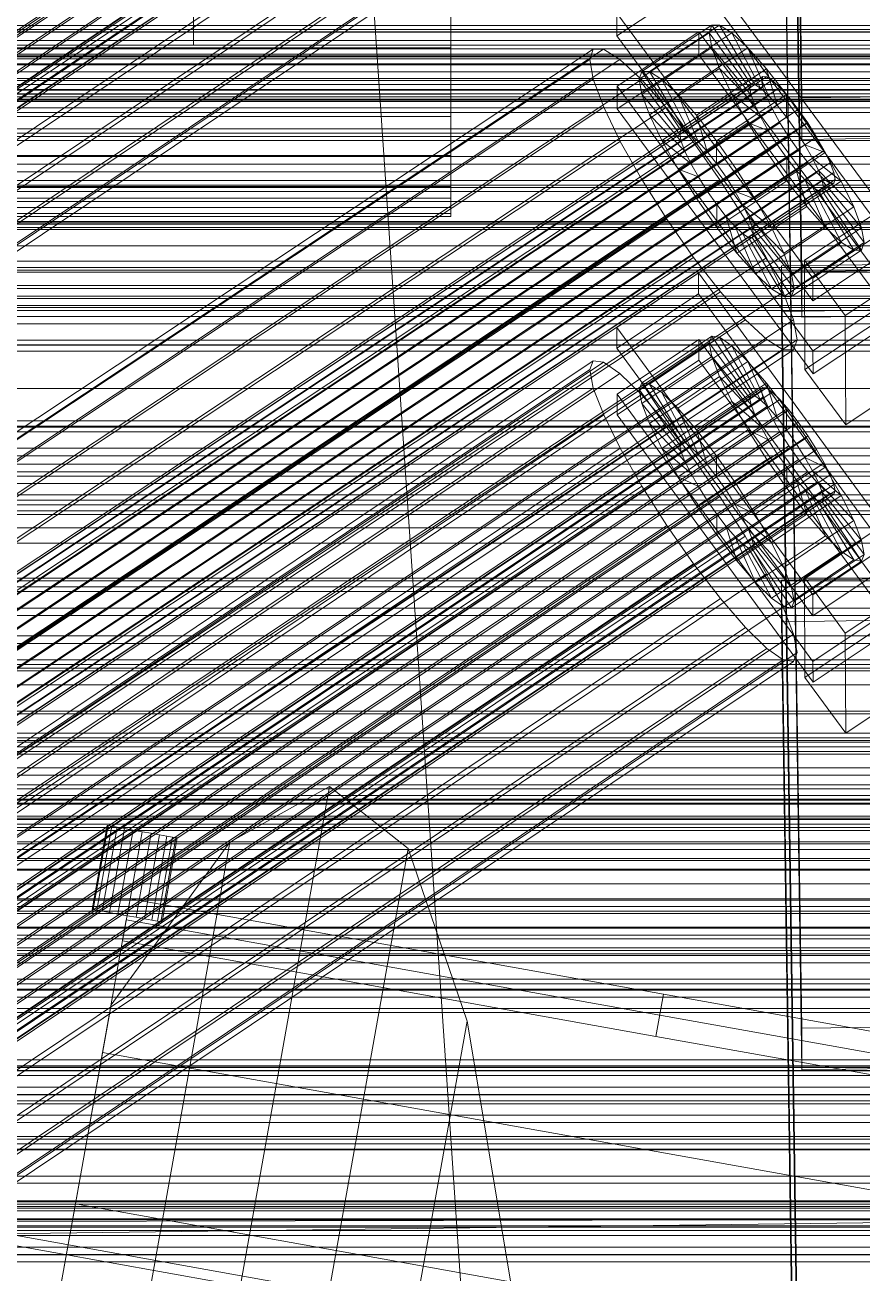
# Model space of a CAD drawing. Header units: millimetres. Extents: x -1970 to 59977, y -50268 to 6837.
# Drawn here: x 251.3 to 369, y -33222.6 to -33047.2 of the extents above; entities that cross this region are included whole.
import ezdxf

# ---------------------------------------------------------------- set-up
doc = ezdxf.new("R2010")
doc.units = ezdxf.units.MM
for name, color, linetype, lineweight in [('frontal_C01', 7, 'Continuous', 0), ('frontal_C02', 7, 'Continuous', 0), ('frontal_C02-briq', 7, 'Continuous', 0), ('frontal_C03', 7, 'Continuous', 0), ('frontal_C03-dry', 7, 'Continuous', 0), ('frontal_dos-mix', 7, 'Continuous', 0), ('frontal_mezcladora', 7, 'Continuous', 0), ('frontal_secador', 7, 'Continuous', 0)]:
    doc.layers.add(name, color=color, linetype=linetype, lineweight=lineweight)

msp = doc.modelspace()

# ---------------------------------------------------------------- linework, layer by layer
at = {"layer": 'frontal_C01'}
for p, q in [((360.514, -33081.847), (357.646, -32889.899)), ((360.514, -33088.251), (357.646, -32896.303)), ((345.969, -33037.898), (373.501, -33075.137)), ((345.981, -33041.1), (334.513, -33048.712)), ((373.513, -33078.339), (345.981, -33041.1)), ((311.15, -33043.77), (311.15, -33050.386)), ((334.513, -33048.712), (334.501, -33045.51)), ((362.033, -33082.749), (334.501, -33045.51)), ((311.15, -33053.747), (311.15, -33047.131)), ((338.005, -33053.721), (347.835, -33047.197)), ((339.088, -33053.726), (348.918, -33047.202)), ((347.835, -33047.197), (347.47, -33048.269)), ((348.918, -33047.202), (347.835, -33047.197)), ((347.835, -33047.197), (353.378, -33055.519)), ((350.645, -33048.285), (348.918, -33047.202)), ((348.918, -33047.202), (353.892, -33055.522)), ((-440, -33048.181), (440, -33048.181)), ((-440, -33049.335), (440, -33049.335)), ((334.513, -33048.712), (362.045, -33085.951)), ((334.539, -33055.755), (346.008, -33048.144)), ((337.64, -33054.793), (347.47, -33048.269)), ((340.816, -33054.809), (350.645, -33048.285)), ((346.008, -33048.144), (346.02, -33051.345)), ((346.008, -33048.144), (373.539, -33085.383)), ((347.47, -33048.269), (353.205, -33056.027)), ((347.47, -33048.269), (347.847, -33050.346)), ((352.899, -33050.371), (350.645, -33048.285)), ((350.645, -33048.285), (354.71, -33056.034)), ((-440, -33050.526), (440, -33050.526)), ((-311.15, -33050.386), (311.15, -33050.386)), ((146.872, -33172.901), (331.181, -33050.569)), ((148.32, -33172.908), (332.629, -33050.577)), ((311.15, -33050.386), (311.15, -33056.891)), ((331.181, -33050.569), (330.692, -33052.003)), ((332.629, -33050.577), (331.181, -33050.569)), ((334.938, -33052.024), (332.629, -33050.577)), ((346.02, -33051.345), (334.551, -33058.957)), ((338.017, -33056.87), (347.847, -33050.346)), ((343.069, -33056.895), (352.899, -33050.371)), ((373.551, -33088.584), (346.02, -33051.345)), ((347.847, -33050.346), (353.384, -33057.011)), ((347.847, -33050.346), (348.941, -33053.285)), ((355.525, -33053.318), (352.899, -33050.371)), ((352.899, -33050.371), (355.777, -33057.023)), ((-440, -33051.64), (440, -33051.64)), ((-440, -33052.75), (440, -33052.75)), ((146.383, -33174.334), (330.692, -33052.003)), ((150.629, -33174.355), (334.938, -33052.024)), ((330.692, -33052.003), (331.197, -33054.779)), ((337.95, -33054.813), (334.938, -33052.024)), ((339.111, -33059.81), (348.941, -33053.285)), ((345.695, -33059.842), (355.525, -33053.318)), ((348.941, -33053.285), (353.902, -33058.403)), ((348.941, -33053.285), (350.678, -33056.888)), ((358.345, -33056.926), (355.525, -33053.318)), ((355.525, -33053.318), (357.021, -33058.419)), ((-440, -33053.748), (440, -33053.748)), ((-440, -33054.701), (440, -33054.701)), ((-311.15, -33053.747), (311.15, -33053.747)), ((141.045, -33196.844), (354.844, -33054.94)), ((141.218, -33196.336), (355.017, -33054.432)), ((141.731, -33196.339), (355.53, -33054.434)), ((142.549, -33196.851), (356.348, -33054.947)), ((146.887, -33177.11), (331.197, -33054.779)), ((153.641, -33177.144), (337.95, -33054.813)), ((311.15, -33060.023), (311.15, -33053.747)), ((331.197, -33054.779), (332.659, -33058.709)), ((337.64, -33054.793), (338.005, -33053.721)), ((343.376, -33062.551), (337.64, -33054.793)), ((338.017, -33056.87), (337.64, -33054.793)), ((341.461, -33058.753), (337.95, -33054.813)), ((343.549, -33062.043), (338.005, -33053.721)), ((338.005, -33053.721), (339.088, -33053.726)), ((344.062, -33062.046), (339.088, -33053.726)), ((339.088, -33053.726), (340.816, -33054.809)), ((344.88, -33062.559), (340.816, -33054.809)), ((340.816, -33054.809), (343.069, -33056.895)), ((355.017, -33054.432), (354.844, -33054.94)), ((354.844, -33054.94), (355.022, -33055.923)), ((355.53, -33054.434), (355.017, -33054.432)), ((356.348, -33054.947), (355.53, -33054.434)), ((357.415, -33055.935), (356.348, -33054.947)), ((-440, -33055.517), (440, -33055.517)), ((-440, -33056.248), (440, -33056.248)), ((-440, -33056.825), (440, -33056.825)), ((141.224, -33197.828), (355.022, -33055.923)), ((143.617, -33197.84), (357.415, -33055.935)), ((334.551, -33058.957), (334.539, -33055.755)), ((362.071, -33092.994), (334.539, -33055.755)), ((343.554, -33063.535), (338.017, -33056.87)), ((339.111, -33059.81), (338.017, -33056.87)), ((340.848, -33063.412), (350.678, -33056.888)), ((353.205, -33056.027), (343.376, -33062.551)), ((353.378, -33055.519), (343.549, -33062.043)), ((353.892, -33055.522), (344.062, -33062.046)), ((354.71, -33056.034), (344.88, -33062.559)), ((350.678, -33056.888), (354.725, -33060.11)), ((350.678, -33056.888), (352.938, -33060.907)), ((353.205, -33056.027), (353.378, -33055.519)), ((353.384, -33057.011), (353.205, -33056.027)), ((353.378, -33055.519), (353.892, -33055.522)), ((353.892, -33055.522), (354.71, -33056.034)), ((354.71, -33056.034), (355.777, -33057.023)), ((355.022, -33055.923), (355.541, -33057.316)), ((358.659, -33057.331), (357.415, -33055.935)), ((-440, -33057.284), (440, -33057.284)), ((-440, -33057.583), (440, -33057.583)), ((-440, -33057.74), (440, -33057.74)), ((-311.15, -33056.891), (311.15, -33056.891)), ((141.742, -33199.22), (355.541, -33057.316)), ((144.861, -33199.236), (358.659, -33057.331)), ((311.15, -33056.891), (311.15, -33062.841)), ((345.947, -33063.547), (343.069, -33056.895)), ((343.069, -33056.895), (345.695, -33059.842)), ((353.384, -33057.011), (343.554, -33063.535)), ((353.902, -33058.403), (344.073, -33064.927)), ((355.777, -33057.023), (345.947, -33063.547)), ((357.021, -33058.419), (347.191, -33064.943)), ((358.345, -33056.926), (348.515, -33063.45)), ((353.902, -33058.403), (353.384, -33057.011)), ((354.725, -33060.11), (353.902, -33058.403)), ((355.541, -33057.316), (356.363, -33059.022)), ((355.777, -33057.023), (357.021, -33058.419)), ((357.021, -33058.419), (358.357, -33060.128)), ((358.357, -33060.128), (358.345, -33056.926)), ((361.166, -33060.948), (358.345, -33056.926)), ((359.995, -33059.04), (358.659, -33057.331)), ((-311.15, -33060.023), (311.15, -33060.023)), ((142.565, -33200.927), (356.363, -33059.022)), ((359.995, -33059.04), (146.196, -33200.945)), ((148.35, -33181.04), (332.659, -33058.709)), ((157.152, -33181.084), (341.461, -33058.753)), ((311.15, -33065.531), (311.15, -33060.023)), ((332.659, -33058.709), (334.981, -33063.525)), ((334.551, -33058.957), (362.083, -33096.196)), ((344.073, -33064.927), (339.111, -33059.81)), ((340.848, -33063.412), (339.111, -33059.81)), ((345.231, -33063.576), (341.461, -33058.753)), ((354.725, -33060.11), (344.895, -33066.634)), ((347.191, -33064.943), (345.695, -33059.842)), ((345.695, -33059.842), (348.515, -33063.45)), ((348.527, -33066.652), (358.357, -33060.128)), ((355.796, -33062.014), (354.725, -33060.11)), ((356.363, -33059.022), (357.434, -33060.926)), ((358.357, -33060.128), (359.693, -33062.033)), ((361.332, -33060.946), (359.995, -33059.04)), ((143.635, -33202.831), (357.434, -33060.926)), ((147.533, -33202.85), (361.332, -33060.946)), ((343.108, -33067.432), (352.938, -33060.907)), ((343.549, -33062.043), (343.376, -33062.551)), ((344.062, -33062.046), (343.549, -33062.043)), ((344.88, -33062.559), (344.062, -33062.046)), ((355.796, -33062.014), (345.966, -33068.538)), ((359.693, -33062.033), (349.863, -33068.557)), ((351.336, -33067.473), (361.166, -33060.948)), ((352.938, -33060.907), (355.796, -33062.014)), ((352.938, -33060.907), (355.569, -33065.07)), ((357.042, -33063.985), (355.796, -33062.014)), ((357.434, -33060.926), (358.68, -33062.898)), ((361.166, -33060.948), (359.693, -33062.033)), ((359.693, -33062.033), (360.939, -33064.005)), ((363.797, -33065.111), (361.166, -33060.948)), ((362.578, -33062.917), (361.332, -33060.946)), ((450, -33062.374), (-450, -33062.374)), ((-311.15, -33062.841), (311.15, -33062.841)), ((144.881, -33204.802), (358.68, -33062.898)), ((148.779, -33204.822), (362.578, -33062.917)), ((150.672, -33185.856), (334.981, -33063.525)), ((345.231, -33063.576), (160.922, -33185.907)), ((311.15, -33062.841), (311.15, -33067.832)), ((334.981, -33063.525), (338.003, -33068.898)), ((344.895, -33066.634), (340.848, -33063.412)), ((343.108, -33067.432), (340.848, -33063.412)), ((343.376, -33062.551), (343.554, -33063.535)), ((343.554, -33063.535), (344.073, -33064.927)), ((345.947, -33063.547), (344.88, -33062.559)), ((349.002, -33068.953), (345.231, -33063.576)), ((347.191, -33064.943), (345.947, -33063.547)), ((348.515, -33063.45), (348.527, -33066.652)), ((348.515, -33063.45), (351.336, -33067.473)), ((358.68, -33062.898), (360.017, -33064.803)), ((363.648, -33064.821), (362.578, -33062.917)), ((-311.15, -33065.531), (311.15, -33065.531)), ((146.218, -33206.708), (360.017, -33064.803)), ((149.85, -33206.726), (363.648, -33064.821)), ((311.15, -33069.896), (311.15, -33065.531)), ((344.073, -33064.927), (344.895, -33066.634)), ((345.739, -33071.594), (355.569, -33065.07)), ((348.527, -33066.652), (347.191, -33064.943)), ((357.042, -33063.985), (347.212, -33070.51)), ((360.939, -33064.005), (351.109, -33070.529)), ((353.967, -33071.635), (363.797, -33065.111)), ((355.569, -33065.07), (357.042, -33063.985)), ((355.569, -33065.07), (358.39, -33069.093)), ((358.378, -33065.891), (357.042, -33063.985)), ((360.017, -33064.803), (361.352, -33066.512)), ((363.797, -33065.111), (360.939, -33064.005)), ((360.939, -33064.005), (362.01, -33065.909)), ((364.471, -33066.528), (363.648, -33064.821)), ((366.057, -33069.131), (363.797, -33065.111)), ((147.554, -33208.417), (361.352, -33066.512)), ((150.672, -33208.432), (364.471, -33066.528)), ((344.895, -33066.634), (345.966, -33068.538)), ((349.863, -33068.557), (348.527, -33066.652)), ((358.378, -33065.891), (348.548, -33072.415)), ((362.01, -33065.909), (352.18, -33072.433)), ((358.39, -33069.093), (358.378, -33065.891)), ((359.714, -33067.6), (358.378, -33065.891)), ((361.352, -33066.512), (362.596, -33067.908)), ((366.057, -33069.131), (362.01, -33065.909)), ((362.01, -33065.909), (362.833, -33067.615)), ((364.989, -33067.92), (364.471, -33066.528)), ((-311.15, -33067.832), (311.15, -33067.832)), ((148.798, -33209.813), (362.596, -33067.908)), ((149.865, -33210.801), (363.664, -33068.897)), ((151.191, -33209.825), (364.989, -33067.92)), ((151.369, -33210.809), (365.168, -33068.904)), ((153.694, -33191.23), (338.003, -33068.898)), ((164.693, -33191.285), (349.002, -33068.953)), ((311.15, -33067.832), (311.15, -33071.524)), ((338.003, -33068.898), (341.52, -33074.463)), ((345.966, -33068.538), (343.108, -33067.432)), ((345.739, -33071.594), (343.108, -33067.432)), ((345.966, -33068.538), (347.212, -33070.51)), ((348.56, -33075.617), (358.39, -33069.093)), ((352.519, -33074.518), (349.002, -33068.953)), ((349.863, -33068.557), (351.336, -33067.473)), ((351.109, -33070.529), (349.863, -33068.557)), ((359.714, -33067.6), (349.884, -33074.124)), ((360.958, -33068.996), (351.128, -33075.52)), ((351.336, -33067.473), (353.967, -33071.635)), ((362.833, -33067.615), (353.003, -33074.14)), ((363.351, -33069.008), (353.521, -33075.532)), ((356.228, -33075.655), (366.057, -33069.131)), ((358.39, -33069.093), (361.21, -33072.7)), ((361.21, -33072.7), (359.714, -33067.6)), ((360.958, -33068.996), (359.714, -33067.6)), ((363.836, -33075.648), (360.958, -33068.996)), ((362.025, -33069.984), (360.958, -33068.996)), ((362.596, -33067.908), (363.664, -33068.897)), ((367.794, -33072.733), (362.833, -33067.615)), ((362.833, -33067.615), (363.351, -33069.008)), ((368.888, -33075.673), (363.351, -33069.008)), ((363.351, -33069.008), (363.53, -33069.992)), ((363.664, -33068.897), (364.482, -33069.409)), ((365.168, -33068.904), (364.989, -33067.92)), ((364.995, -33069.412), (365.168, -33068.904)), ((367.794, -33072.733), (366.057, -33069.131)), ((-311.15, -33069.896), (311.15, -33069.896)), ((150.683, -33211.314), (364.482, -33069.409)), ((151.196, -33211.316), (364.995, -33069.412)), ((311.15, -33072.821), (311.15, -33069.896)), ((347.212, -33070.51), (345.739, -33071.594)), ((347.212, -33070.51), (348.548, -33072.415)), ((352.18, -33072.433), (351.109, -33070.529)), ((351.109, -33070.529), (353.967, -33071.635)), ((362.025, -33069.984), (352.196, -33076.508)), ((362.843, -33070.497), (353.014, -33077.021)), ((363.357, -33070.499), (353.527, -33077.024)), ((363.53, -33069.992), (353.7, -33076.516)), ((366.09, -33077.734), (362.025, -33069.984)), ((362.843, -33070.497), (362.025, -33069.984)), ((367.817, -33078.816), (362.843, -33070.497)), ((363.357, -33070.499), (362.843, -33070.497)), ((363.53, -33069.992), (363.357, -33070.499)), ((368.9, -33078.822), (363.357, -33070.499)), ((369.265, -33077.75), (363.53, -33069.992)), ((364.482, -33069.409), (364.995, -33069.412)), ((-311.15, -33071.524), (311.15, -33071.524)), ((311.15, -33071.524), (311.15, -33073.663)), ((348.56, -33075.617), (345.739, -33071.594)), ((348.548, -33072.415), (348.56, -33075.617)), ((348.548, -33072.415), (349.884, -33074.124)), ((353.003, -33074.14), (352.18, -33072.433)), ((352.18, -33072.433), (356.228, -33075.655)), ((353.967, -33071.635), (356.228, -33075.655)), ((360.882, -33080.237), (372.35, -33072.625)), ((-311.15, -33072.821), (311.15, -33072.821)), ((-311.15, -33073.663), (311.15, -33073.663)), ((-311.15, -33074.106), (311.15, -33074.106)), ((311.15, -33074.106), (311.15, -33072.821)), ((311.15, -33073.663), (311.15, -33074.106)), ((349.884, -33074.124), (351.38, -33079.225)), ((349.884, -33074.124), (351.128, -33075.52)), ((351.38, -33079.225), (361.21, -33072.7)), ((353.521, -33075.532), (353.003, -33074.14)), ((353.003, -33074.14), (357.964, -33079.257)), ((357.964, -33079.257), (367.794, -33072.733)), ((361.21, -33072.7), (363.836, -33075.648)), ((368.888, -33075.673), (367.794, -33072.733)), ((-450, -33075.181), (450, -33075.181)), ((-425, -33075.923), (425, -33075.923)), ((157.211, -33196.795), (341.52, -33074.463)), ((168.21, -33196.85), (352.519, -33074.518)), ((341.52, -33074.463), (345.291, -33079.841)), ((351.38, -33079.225), (348.56, -33075.617)), ((351.128, -33075.52), (354.006, -33082.172)), ((351.128, -33075.52), (352.196, -33076.508)), ((355.541, -33079.892), (352.519, -33074.518)), ((353.7, -33076.516), (353.521, -33075.532)), ((353.521, -33075.532), (359.058, -33082.197)), ((354.006, -33082.172), (363.836, -33075.648)), ((356.228, -33075.655), (357.964, -33079.257)), ((359.058, -33082.197), (368.888, -33075.673)), ((373.501, -33075.137), (362.033, -33082.749)), ((363.836, -33075.648), (366.09, -33077.734)), ((369.265, -33077.75), (368.888, -33075.673)), ((352.196, -33076.508), (356.26, -33084.258)), ((352.196, -33076.508), (353.014, -33077.021)), ((353.014, -33077.021), (357.987, -33085.341)), ((353.014, -33077.021), (353.527, -33077.024)), ((353.527, -33077.024), (353.7, -33076.516)), ((353.527, -33077.024), (359.07, -33085.346)), ((353.7, -33076.516), (359.436, -33084.274)), ((356.26, -33084.258), (366.09, -33077.734)), ((359.436, -33084.274), (369.265, -33077.75)), ((366.09, -33077.734), (367.817, -33078.816)), ((368.9, -33078.822), (369.265, -33077.75)), ((354.006, -33082.172), (351.38, -33079.225)), ((357.964, -33079.257), (359.058, -33082.197)), ((357.987, -33085.341), (367.817, -33078.816)), ((359.07, -33085.346), (368.9, -33078.822)), ((362.045, -33085.951), (373.513, -33078.339)), ((367.817, -33078.816), (368.9, -33078.822)), ((160.982, -33202.172), (345.291, -33079.841)), ((171.232, -33202.223), (355.541, -33079.892)), ((345.291, -33079.841), (349.061, -33084.664)), ((357.863, -33084.708), (355.541, -33079.892)), ((357.646, -33081.034), (375.644, -33080.792)), ((357.646, -33087.438), (357.646, -33081.034)), ((360.514, -33272.982), (357.646, -33081.034)), ((360.939, -33095.605), (360.882, -33080.237)), ((366.618, -33087.995), (360.882, -33080.237)), ((378.086, -33080.383), (366.618, -33087.995)), ((356.26, -33084.258), (354.006, -33082.172)), ((359.058, -33082.197), (359.436, -33084.274)), ((378.512, -33081.605), (360.514, -33081.847)), ((360.514, -33081.847), (360.514, -33088.251)), ((362.033, -33082.749), (362.045, -33085.951)), ((164.752, -33206.995), (349.061, -33084.664)), ((173.554, -33207.039), (357.863, -33084.708)), ((349.061, -33084.664), (352.572, -33088.604)), ((357.987, -33085.341), (356.26, -33084.258)), ((359.326, -33088.638), (357.863, -33084.708)), ((359.436, -33084.274), (359.07, -33085.346)), ((359.07, -33085.346), (357.987, -33085.341)), ((373.539, -33085.383), (362.071, -33092.994)), ((425, -33087.291), (-425, -33087.291)), ((375.644, -33087.196), (357.646, -33087.438)), ((360.514, -33279.385), (357.646, -33087.438)), ((360.514, -33088.251), (378.512, -33088.009)), ((372.408, -33087.993), (360.939, -33095.605)), ((366.618, -33087.995), (366.675, -33103.363)), ((168.263, -33210.935), (352.572, -33088.604)), ((175.016, -33210.969), (359.326, -33088.638)), ((352.572, -33088.604), (355.584, -33091.393)), ((359.83, -33091.414), (359.326, -33088.638)), ((362.083, -33096.196), (373.551, -33088.584)), ((171.275, -33213.724), (355.584, -33091.393)), ((175.521, -33213.745), (359.83, -33091.414)), ((355.584, -33091.393), (357.893, -33092.84)), ((359.341, -33092.847), (359.83, -33091.414)), ((425, -33092.188), (-425, -33092.188)), ((173.584, -33215.172), (357.893, -33092.84)), ((175.032, -33215.179), (359.341, -33092.847)), ((357.893, -33092.84), (359.341, -33092.847)), ((362.071, -33092.994), (362.083, -33096.196)), ((360.939, -33095.605), (366.675, -33103.363)), ((366.675, -33103.363), (378.143, -33095.751)), ((-425, -33103.556), (425, -33103.556)), ((980, -33220.062), (-980, -33220.062))]:
    msp.add_line(p, q, dxfattribs=at)
at = {"layer": 'frontal_C02'}
for p, q in [((360.514, -33057.42), (357.646, -32863.652)), ((360.514, -33063.265), (357.646, -32869.498)), ((147.533, -33117.36), (361.332, -32974.118)), ((144.881, -33118.793), (358.68, -32975.551)), ((148.779, -33119.323), (362.578, -32976.081)), ((146.218, -33120.707), (360.017, -32977.465)), ((147.554, -33122.441), (361.352, -32979.2)), ((149.85, -33121.2), (363.648, -32977.959)), ((150.672, -33122.865), (364.471, -32979.624)), ((148.798, -33123.879), (362.596, -32980.637)), ((151.191, -33124.204), (364.989, -32980.963)), ((149.865, -33124.92), (363.664, -32981.679)), ((150.683, -33125.496), (364.482, -32982.254)), ((151.196, -33125.566), (364.995, -32982.324)), ((151.369, -33125.125), (365.168, -32981.884)), ((164.693, -33106.176), (349.002, -32982.692)), ((157.211, -33110.219), (341.52, -32986.736)), ((168.21, -33111.715), (352.519, -32988.231)), ((160.982, -33115.621), (345.291, -32992.137)), ((171.232, -33117.015), (355.541, -32993.531)), ((360.514, -33188.205), (357.646, -32994.438)), ((164.752, -33120.517), (349.061, -32997.033)), ((173.554, -33121.714), (357.863, -32998.23)), ((360.514, -33194.05), (357.646, -33000.283)), ((168.263, -33124.573), (352.572, -33001.089)), ((175.016, -33125.491), (359.326, -33002.007)), ((171.275, -33127.513), (355.584, -33004.029)), ((173.584, -33129.137), (357.893, -33005.653)), ((175.032, -33129.334), (359.341, -33005.85)), ((175.521, -33128.09), (359.83, -33004.607)), ((-425, -33051.909), (425, -33051.909)), ((378.512, -33057.176), (360.514, -33057.42)), ((360.514, -33057.42), (360.514, -33063.265)), ((425, -33063.385), (-425, -33063.385)), ((360.514, -33063.265), (378.512, -33063.022)), ((425, -33066.756), (-425, -33066.756)), ((-425, -33078.232), (425, -33078.232)), ((334.501, -33089.701), (345.969, -33082.018)), ((345.969, -33082.018), (345.981, -33084.941)), ((345.969, -33082.018), (373.501, -33119.611)), ((345.981, -33084.941), (334.513, -33092.624)), ((373.513, -33122.534), (345.981, -33084.941)), ((334.513, -33092.624), (334.501, -33089.701)), ((362.033, -33127.294), (334.501, -33089.701)), ((334.539, -33099.054), (346.008, -33091.371)), ((337.64, -33098.423), (347.47, -33091.837)), ((338.005, -33097.493), (347.835, -33090.907)), ((339.088, -33097.64), (348.918, -33091.054)), ((346.008, -33091.371), (346.02, -33094.293)), ((346.008, -33091.371), (373.539, -33128.963)), ((347.835, -33090.907), (347.47, -33091.837)), ((347.47, -33091.837), (353.205, -33099.669)), ((347.47, -33091.837), (347.847, -33093.781)), ((348.918, -33091.054), (347.835, -33090.907)), ((347.835, -33090.907), (353.378, -33099.228)), ((350.645, -33092.269), (348.918, -33091.054)), ((348.918, -33091.054), (353.892, -33099.298)), ((334.513, -33092.624), (362.045, -33130.217)), ((340.816, -33098.855), (350.645, -33092.269)), ((352.899, -33094.468), (350.645, -33092.269)), ((350.645, -33092.269), (354.71, -33099.874)), ((146.872, -33217.846), (331.181, -33094.362)), ((148.32, -33218.043), (332.629, -33094.559)), ((331.181, -33094.362), (330.692, -33095.606)), ((332.629, -33094.559), (331.181, -33094.362)), ((334.938, -33096.183), (332.629, -33094.559)), ((346.02, -33094.293), (334.551, -33101.977)), ((338.017, -33100.367), (347.847, -33093.781)), ((343.069, -33101.054), (352.899, -33094.468)), ((373.551, -33131.886), (346.02, -33094.293)), ((347.847, -33093.781), (353.384, -33100.59)), ((347.847, -33093.781), (348.941, -33096.607)), ((355.525, -33097.503), (352.899, -33094.468)), ((352.899, -33094.468), (355.777, -33100.915)), ((146.383, -33219.09), (330.692, -33095.606)), ((150.629, -33219.667), (334.938, -33096.183)), ((330.692, -33095.606), (331.197, -33098.205)), ((337.95, -33099.123), (334.938, -33096.183)), ((339.111, -33103.193), (348.941, -33096.607)), ((348.941, -33096.607), (353.902, -33101.929)), ((348.941, -33096.607), (350.678, -33100.122)), ((141.045, -33241.813), (354.844, -33098.571)), ((141.218, -33241.372), (355.017, -33098.131)), ((141.731, -33241.442), (355.53, -33098.201)), ((142.549, -33242.017), (356.348, -33098.776)), ((146.887, -33221.689), (331.197, -33098.205)), ((331.197, -33098.205), (332.659, -33101.983)), ((337.64, -33098.423), (338.005, -33097.493)), ((343.376, -33106.255), (337.64, -33098.423)), ((338.017, -33100.367), (337.64, -33098.423)), ((343.549, -33105.814), (338.005, -33097.493)), ((338.005, -33097.493), (339.088, -33097.64)), ((344.062, -33105.884), (339.088, -33097.64)), ((339.088, -33097.64), (340.816, -33098.855)), ((344.88, -33106.459), (340.816, -33098.855)), ((340.816, -33098.855), (343.069, -33101.054)), ((345.695, -33104.088), (355.525, -33097.503)), ((355.017, -33098.131), (354.844, -33098.571)), ((354.844, -33098.571), (355.022, -33099.492)), ((355.53, -33098.201), (355.017, -33098.131)), ((358.345, -33101.165), (355.525, -33097.503)), ((355.525, -33097.503), (357.021, -33102.353)), ((356.348, -33098.776), (355.53, -33098.201)), ((357.415, -33099.818), (356.348, -33098.776)), ((141.224, -33242.734), (355.022, -33099.492)), ((143.617, -33243.059), (357.415, -33099.818)), ((153.641, -33222.607), (337.95, -33099.123)), ((334.551, -33101.977), (334.539, -33099.054)), ((362.071, -33136.647), (334.539, -33099.054)), ((341.461, -33103.18), (337.95, -33099.123)), ((343.554, -33107.176), (338.017, -33100.367)), ((339.111, -33103.193), (338.017, -33100.367)), ((340.848, -33106.708), (350.678, -33100.122)), ((353.205, -33099.669), (343.376, -33106.255)), ((353.378, -33099.228), (343.549, -33105.814)), ((353.384, -33100.59), (343.554, -33107.176)), ((353.892, -33099.298), (344.062, -33105.884)), ((354.71, -33099.874), (344.88, -33106.459)), ((350.678, -33100.122), (354.725, -33103.594)), ((350.678, -33100.122), (352.938, -33104.087)), ((353.205, -33099.669), (353.378, -33099.228)), ((353.384, -33100.59), (353.205, -33099.669)), ((353.378, -33099.228), (353.892, -33099.298)), ((353.902, -33101.929), (353.384, -33100.59)), ((353.892, -33099.298), (354.71, -33099.874)), ((354.71, -33099.874), (355.777, -33100.915)), ((355.022, -33099.492), (355.541, -33100.831)), ((358.659, -33101.255), (357.415, -33099.818)), ((141.742, -33244.072), (355.541, -33100.831)), ((142.565, -33245.737), (356.363, -33102.496)), ((144.861, -33244.496), (358.659, -33101.255)), ((148.35, -33225.467), (332.659, -33101.983)), ((332.659, -33101.983), (334.981, -33106.682)), ((334.551, -33101.977), (362.083, -33139.57)), ((345.947, -33107.501), (343.069, -33101.054)), ((343.069, -33101.054), (345.695, -33104.088)), ((353.902, -33101.929), (344.073, -33108.514)), ((355.777, -33100.915), (345.947, -33107.501)), ((357.021, -33102.353), (347.191, -33108.938)), ((358.345, -33101.165), (348.515, -33107.75)), ((354.725, -33103.594), (353.902, -33101.929)), ((355.541, -33100.831), (356.363, -33102.496)), ((355.777, -33100.915), (357.021, -33102.353)), ((356.363, -33102.496), (357.434, -33104.374)), ((357.021, -33102.353), (358.357, -33104.087)), ((358.357, -33104.087), (358.345, -33101.165)), ((361.166, -33105.205), (358.345, -33101.165)), ((359.995, -33102.99), (358.659, -33101.255)), ((359.995, -33102.99), (146.196, -33246.231)), ((157.152, -33226.664), (341.461, -33103.18)), ((344.073, -33108.514), (339.111, -33103.193)), ((340.848, -33106.708), (339.111, -33103.193)), ((345.231, -33108.075), (341.461, -33103.18)), ((343.108, -33110.672), (352.938, -33104.087)), ((354.725, -33103.594), (344.895, -33110.179)), ((347.191, -33108.938), (345.695, -33104.088)), ((345.695, -33104.088), (348.515, -33107.75)), ((348.527, -33110.673), (358.357, -33104.087)), ((352.938, -33104.087), (355.796, -33105.471)), ((352.938, -33104.087), (355.569, -33108.23)), ((355.796, -33105.471), (354.725, -33103.594)), ((358.357, -33104.087), (359.693, -33106.001)), ((361.332, -33104.904), (359.995, -33102.99)), ((143.635, -33247.615), (357.434, -33104.374)), ((147.533, -33248.145), (361.332, -33104.904)), ((343.549, -33105.814), (343.376, -33106.255)), ((344.062, -33105.884), (343.549, -33105.814)), ((344.88, -33106.459), (344.062, -33105.884)), ((355.796, -33105.471), (345.966, -33112.057)), ((359.693, -33106.001), (349.863, -33112.587)), ((351.336, -33111.791), (361.166, -33105.205)), ((357.042, -33107.434), (355.796, -33105.471)), ((357.434, -33104.374), (358.68, -33106.337)), ((361.166, -33105.205), (359.693, -33106.001)), ((359.693, -33106.001), (360.939, -33107.964)), ((363.797, -33109.349), (361.166, -33105.205)), ((362.578, -33106.866), (361.332, -33104.904)), ((144.881, -33249.578), (358.68, -33106.337)), ((148.779, -33250.108), (362.578, -33106.866)), ((150.672, -33230.166), (334.981, -33106.682)), ((334.981, -33106.682), (338.003, -33111.981)), ((344.895, -33110.179), (340.848, -33106.708)), ((343.108, -33110.672), (340.848, -33106.708)), ((343.376, -33106.255), (343.554, -33107.176)), ((343.554, -33107.176), (344.073, -33108.514)), ((345.947, -33107.501), (344.88, -33106.459)), ((347.191, -33108.938), (345.947, -33107.501)), ((357.042, -33107.434), (347.212, -33114.02)), ((348.515, -33107.75), (348.527, -33110.673)), ((348.515, -33107.75), (351.336, -33111.791)), ((355.569, -33108.23), (357.042, -33107.434)), ((358.378, -33109.348), (357.042, -33107.434)), ((358.68, -33106.337), (360.017, -33108.25)), ((363.648, -33108.744), (362.578, -33106.866)), ((146.218, -33251.492), (360.017, -33108.25)), ((149.85, -33251.986), (363.648, -33108.744)), ((345.231, -33108.075), (160.922, -33231.559)), ((344.073, -33108.514), (344.895, -33110.179)), ((349.002, -33113.477), (345.231, -33108.075)), ((345.739, -33114.816), (355.569, -33108.23)), ((348.527, -33110.673), (347.191, -33108.938)), ((358.378, -33109.348), (348.548, -33115.934)), ((360.939, -33107.964), (351.109, -33114.55)), ((353.967, -33115.935), (363.797, -33109.349)), ((355.569, -33108.23), (358.39, -33112.271)), ((358.39, -33112.271), (358.378, -33109.348)), ((359.714, -33111.083), (358.378, -33109.348)), ((360.017, -33108.25), (361.352, -33109.985)), ((363.797, -33109.349), (360.939, -33107.964)), ((360.939, -33107.964), (362.01, -33109.842)), ((364.471, -33110.409), (363.648, -33108.744)), ((366.057, -33113.313), (363.797, -33109.349)), ((147.554, -33253.227), (361.352, -33109.985)), ((150.672, -33253.651), (364.471, -33110.409)), ((345.966, -33112.057), (343.108, -33110.672)), ((345.739, -33114.816), (343.108, -33110.672)), ((344.895, -33110.179), (345.966, -33112.057)), ((349.863, -33112.587), (348.527, -33110.673)), ((359.714, -33111.083), (349.884, -33117.669)), ((362.01, -33109.842), (352.18, -33116.428)), ((361.21, -33115.933), (359.714, -33111.083)), ((360.958, -33112.52), (359.714, -33111.083)), ((361.352, -33109.985), (362.596, -33111.422)), ((366.057, -33113.313), (362.01, -33109.842)), ((362.01, -33109.842), (362.833, -33111.507)), ((364.989, -33111.748), (364.471, -33110.409)), ((148.798, -33254.664), (362.596, -33111.422)), ((149.865, -33255.706), (363.664, -33112.464)), ((151.191, -33254.989), (364.989, -33111.748)), ((151.369, -33255.91), (365.168, -33112.669)), ((153.694, -33235.465), (338.003, -33111.981)), ((338.003, -33111.981), (341.52, -33117.521)), ((345.966, -33112.057), (347.212, -33114.02)), ((348.56, -33118.857), (358.39, -33112.271)), ((349.863, -33112.587), (351.336, -33111.791)), ((351.109, -33114.55), (349.863, -33112.587)), ((360.958, -33112.52), (351.128, -33119.106)), ((351.336, -33111.791), (353.967, -33115.935)), ((362.833, -33111.507), (353.003, -33118.093)), ((363.351, -33112.845), (353.521, -33119.431)), ((358.39, -33112.271), (361.21, -33115.933)), ((363.836, -33118.967), (360.958, -33112.52)), ((362.025, -33113.562), (360.958, -33112.52)), ((362.596, -33111.422), (363.664, -33112.464)), ((367.794, -33116.828), (362.833, -33111.507)), ((362.833, -33111.507), (363.351, -33112.845)), ((368.888, -33119.654), (363.351, -33112.845)), ((363.351, -33112.845), (363.53, -33113.766)), ((363.664, -33112.464), (364.482, -33113.04)), ((365.168, -33112.669), (364.989, -33111.748)), ((364.995, -33113.109), (365.168, -33112.669)), ((-450, -33113.242), (450, -33113.242)), ((150.683, -33256.281), (364.482, -33113.04)), ((151.196, -33256.351), (364.995, -33113.109)), ((164.693, -33236.961), (349.002, -33113.477)), ((347.212, -33114.02), (345.739, -33114.816)), ((347.212, -33114.02), (348.548, -33115.934)), ((352.519, -33119.016), (349.002, -33113.477)), ((352.18, -33116.428), (351.109, -33114.55)), ((351.109, -33114.55), (353.967, -33115.935)), ((362.025, -33113.562), (352.196, -33120.148)), ((362.843, -33114.137), (353.014, -33120.723)), ((363.357, -33114.207), (353.527, -33120.793)), ((363.53, -33113.766), (353.7, -33120.352)), ((356.228, -33119.899), (366.057, -33113.313)), ((366.09, -33121.166), (362.025, -33113.562)), ((362.843, -33114.137), (362.025, -33113.562)), ((367.817, -33122.381), (362.843, -33114.137)), ((363.357, -33114.207), (362.843, -33114.137)), ((363.53, -33113.766), (363.357, -33114.207)), ((368.9, -33122.528), (363.357, -33114.207)), ((369.265, -33121.598), (363.53, -33113.766)), ((364.482, -33113.04), (364.995, -33113.109)), ((367.794, -33116.828), (366.057, -33113.313)), ((348.56, -33118.857), (345.739, -33114.816)), ((348.548, -33115.934), (348.56, -33118.857)), ((348.548, -33115.934), (349.884, -33117.669)), ((351.38, -33122.519), (361.21, -33115.933)), ((353.003, -33118.093), (352.18, -33116.428)), ((352.18, -33116.428), (356.228, -33119.899)), ((353.967, -33115.935), (356.228, -33119.899)), ((361.21, -33115.933), (363.836, -33118.967)), ((157.211, -33241.005), (341.52, -33117.521)), ((341.52, -33117.521), (345.291, -33122.922)), ((349.884, -33117.669), (351.38, -33122.519)), ((349.884, -33117.669), (351.128, -33119.106)), ((353.521, -33119.431), (353.003, -33118.093)), ((353.003, -33118.093), (357.964, -33123.414)), ((357.964, -33123.414), (367.794, -33116.828)), ((360.882, -33124.851), (372.35, -33117.168)), ((368.888, -33119.654), (367.794, -33116.828)), ((168.21, -33242.5), (352.519, -33119.016)), ((351.38, -33122.519), (348.56, -33118.857)), ((351.128, -33119.106), (354.006, -33125.553)), ((351.128, -33119.106), (352.196, -33120.148)), ((355.541, -33124.316), (352.519, -33119.016)), ((353.7, -33120.352), (353.521, -33119.431)), ((353.521, -33119.431), (359.058, -33126.24)), ((354.006, -33125.553), (363.836, -33118.967)), ((356.228, -33119.899), (357.964, -33123.414)), ((359.058, -33126.24), (368.888, -33119.654)), ((373.501, -33119.611), (362.033, -33127.294)), ((363.836, -33118.967), (366.09, -33121.166)), ((369.265, -33121.598), (368.888, -33119.654)), ((352.196, -33120.148), (356.26, -33127.752)), ((352.196, -33120.148), (353.014, -33120.723)), ((353.014, -33120.723), (357.987, -33128.967)), ((353.014, -33120.723), (353.527, -33120.793)), ((353.527, -33120.793), (353.7, -33120.352)), ((353.527, -33120.793), (359.07, -33129.114)), ((353.7, -33120.352), (359.436, -33128.184)), ((356.26, -33127.752), (366.09, -33121.166)), ((359.436, -33128.184), (369.265, -33121.598)), ((366.09, -33121.166), (367.817, -33122.381)), ((368.9, -33122.528), (369.265, -33121.598)), ((160.982, -33246.406), (345.291, -33122.922)), ((345.291, -33122.922), (349.061, -33127.818)), ((354.006, -33125.553), (351.38, -33122.519)), ((357.964, -33123.414), (359.058, -33126.24)), ((357.987, -33128.967), (367.817, -33122.381)), ((359.07, -33129.114), (368.9, -33122.528)), ((362.045, -33130.217), (373.513, -33122.534)), ((367.817, -33122.381), (368.9, -33122.528)), ((450, -33124.933), (-450, -33124.933)), ((171.232, -33247.8), (355.541, -33124.316)), ((357.863, -33129.015), (355.541, -33124.316)), ((357.646, -33125.223), (375.644, -33124.979)), ((357.646, -33131.069), (357.646, -33125.223)), ((360.514, -33318.99), (357.646, -33125.223)), ((360.939, -33138.88), (360.882, -33124.851)), ((366.618, -33132.683), (360.882, -33124.851)), ((378.086, -33125), (366.618, -33132.683)), ((356.26, -33127.752), (354.006, -33125.553)), ((359.058, -33126.24), (359.436, -33128.184)), ((164.752, -33251.302), (349.061, -33127.818)), ((349.061, -33127.818), (352.572, -33131.874)), ((357.987, -33128.967), (356.26, -33127.752)), ((359.436, -33128.184), (359.07, -33129.114)), ((362.033, -33127.294), (362.045, -33130.217)), ((173.554, -33252.499), (357.863, -33129.015)), ((359.326, -33132.793), (357.863, -33129.015)), ((359.07, -33129.114), (357.987, -33128.967)), ((373.539, -33128.963), (362.071, -33136.647)), ((168.263, -33255.358), (352.572, -33131.874)), ((352.572, -33131.874), (355.584, -33134.814)), ((375.644, -33130.825), (357.646, -33131.069)), ((360.514, -33324.836), (357.646, -33131.069)), ((372.408, -33131.197), (360.939, -33138.88)), ((362.083, -33139.57), (373.551, -33131.886)), ((175.016, -33256.277), (359.326, -33132.793)), ((359.83, -33135.392), (359.326, -33132.793)), ((366.618, -33132.683), (366.675, -33146.712)), ((171.275, -33258.298), (355.584, -33134.814)), ((175.521, -33258.876), (359.83, -33135.392)), ((355.584, -33134.814), (357.893, -33136.438)), ((359.341, -33136.635), (359.83, -33135.392)), ((173.584, -33259.922), (357.893, -33136.438)), ((175.032, -33260.119), (359.341, -33136.635)), ((357.893, -33136.438), (359.341, -33136.635)), ((362.071, -33136.647), (362.083, -33139.57)), ((360.939, -33138.88), (366.675, -33146.712)), ((366.675, -33146.712), (378.143, -33139.028)), ((450, -33146.714), (-450, -33146.714)), ((-450, -33158.405), (450, -33158.405)), ((-425, -33182.694), (425, -33182.694)), ((378.512, -33187.961), (360.514, -33188.205)), ((360.514, -33188.205), (360.514, -33194.05)), ((425, -33194.17), (-425, -33194.17)), ((360.514, -33194.05), (378.512, -33193.807)), ((425, -33197.541), (-425, -33197.541)), ((-425, -33209.017), (425, -33209.017)), ((-450, -33212.613), (450, -33212.613))]:
    msp.add_line(p, q, dxfattribs=at)
at = {"layer": 'frontal_C02-briq'}
msp.add_line((300, -33039.939), (320, -33332.75), dxfattribs=at)
at = {"layer": 'frontal_C03'}
for p, q in [((1250, -33047.235), (-1250, -33047.235)), ((-1250, -33047.784), (1250, -33047.784)), ((1250, -33048.117), (-1250, -33048.117)), ((-1250, -33051.504), (1250, -33051.504)), ((-1250, -33052.633), (1250, -33052.633)), ((-1250, -33054.971), (1250, -33054.971)), ((-1250, -33055.555), (1250, -33055.555)), ((-1250, -33056.353), (1250, -33056.353)), ((1250, -33057.923), (-1250, -33057.923)), ((1250, -33058.804), (-1250, -33058.804)), ((1250, -33059.458), (-1250, -33059.458)), ((1250, -33061.765), (-1250, -33061.765)), ((-1250, -33062.823), (1250, -33062.823)), ((1250, -33065.675), (-1250, -33065.675)), ((1250, -33066.732), (-1250, -33066.732)), ((1250, -33069.039), (-1250, -33069.039)), ((1250, -33069.693), (-1250, -33069.693)), ((1250, -33070.574), (-1250, -33070.574)), ((-1500, -33074.787), (1500, -33074.787)), ((-1500, -33075.187), (1500, -33075.187)), ((1250, -33080.381), (-1250, -33080.381)), ((1250, -33081.262), (-1250, -33081.262)), ((1250, -33081.915), (-1250, -33081.915)), ((1500, -33083.77), (-1500, -33083.77)), ((1250, -33084.223), (-1250, -33084.223)), ((1500, -33086.595), (-1500, -33086.595)), ((-1250, -33085.28), (1250, -33085.28)), ((1500, -33086.88), (-1500, -33086.88)), ((1250, -33088.132), (-1250, -33088.132)), ((1250, -33089.19), (-1250, -33089.19)), ((1250, -33091.497), (-1250, -33091.497)), ((1250, -33092.151), (-1250, -33092.151)), ((1250, -33093.032), (-1250, -33093.032)), ((-1500, -33098.289), (1500, -33098.289)), ((1250, -33102.838), (-1250, -33102.838)), ((1250, -33103.72), (-1250, -33103.72)), ((1250, -33104.373), (-1250, -33104.373)), ((1250, -33106.68), (-1250, -33106.68)), ((-1250, -33107.738), (1250, -33107.738)), ((1500, -33108.893), (-1500, -33108.893)), ((1250, -33110.59), (-1250, -33110.59)), ((1250, -33111.647), (-1250, -33111.647)), ((1250, -33113.955), (-1250, -33113.955)), ((1250, -33114.608), (-1250, -33114.608)), ((1250, -33115.49), (-1250, -33115.49)), ((-1500, -33117.876), (1500, -33117.876)), ((1250, -33125.296), (-1250, -33125.296)), ((1250, -33126.177), (-1250, -33126.177)), ((1250, -33126.831), (-1250, -33126.831)), ((1250, -33129.138), (-1250, -33129.138)), ((-1250, -33130.195), (1250, -33130.195)), ((1250, -33133.048), (-1250, -33133.048)), ((1250, -33134.105), (-1250, -33134.105)), ((1250, -33136.412), (-1250, -33136.412)), ((1250, -33137.066), (-1250, -33137.066)), ((1250, -33137.947), (-1250, -33137.947)), ((1250, -33147.754), (-1250, -33147.754)), ((1250, -33148.635), (-1250, -33148.635)), ((1250, -33149.288), (-1250, -33149.288)), ((1250, -33151.596), (-1250, -33151.596)), ((-1250, -33152.653), (1250, -33152.653)), ((1250, -33155.505), (-1250, -33155.505)), ((1250, -33156.563), (-1250, -33156.563)), ((1250, -33158.87), (-1250, -33158.87)), ((1250, -33159.523), (-1250, -33159.523)), ((1250, -33160.405), (-1250, -33160.405)), ((1250, -33170.211), (-1250, -33170.211)), ((1250, -33171.092), (-1250, -33171.092)), ((1250, -33171.746), (-1250, -33171.746)), ((1250, -33174.053), (-1250, -33174.053)), ((-1250, -33175.111), (1250, -33175.111)), ((1250, -33177.963), (-1250, -33177.963)), ((1250, -33179.02), (-1250, -33179.02)), ((1250, -33181.328), (-1250, -33181.328)), ((1250, -33181.981), (-1250, -33181.981)), ((1250, -33182.862), (-1250, -33182.862)), ((1250, -33192.669), (-1250, -33192.669)), ((1250, -33193.55), (-1250, -33193.55)), ((1250, -33194.204), (-1250, -33194.204)), ((1250, -33196.511), (-1250, -33196.511)), ((1530, -33198.434), (-1530, -33198.434)), ((-1250, -33197.568), (1250, -33197.568)), ((1250, -33200.42), (-1250, -33200.42)), ((1250, -33201.478), (-1250, -33201.478)), ((1530, -33203.434), (-1530, -33203.434)), ((1250, -33203.785), (-1250, -33203.785)), ((1250, -33204.439), (-1250, -33204.439)), ((1250, -33205.32), (-1250, -33205.32)), ((-1250, -33212.477), (1250, -33212.477)), ((-1250, -33213.275), (1250, -33213.275)), ((-1250, -33213.859), (1250, -33213.859)), ((1250, -33215.126), (-1250, -33215.126)), ((1250, -33216.008), (-1250, -33216.008)), ((-1250, -33216.197), (1250, -33216.197)), ((1250, -33216.661), (-1250, -33216.661)), ((-1250, -33217.326), (1250, -33217.326)), ((1250, -33218.969), (-1250, -33218.969)), ((-1250, -33220.026), (1250, -33220.026)), ((-1250, -33221.046), (1250, -33221.046))]:
    msp.add_line(p, q, dxfattribs=at)
at = {"layer": 'frontal_C03-dry'}
for p, q in [((1250, -33047.25), (-1250, -33047.25)), ((1250, -33051.25), (-1250, -33051.25)), ((-1250, -33075.625), (1250, -33075.625)), ((1250, -33081.625), (-1250, -33081.625)), ((1250, -33085.625), (-1250, -33085.625)), ((-1250, -33110), (1250, -33110)), ((1250, -33116), (-1250, -33116)), ((1250, -33120), (-1250, -33120))]:
    msp.add_line(p, q, dxfattribs=at)
at = {"layer": 'frontal_dos-mix'}
for p, q in [((294.139, -33154.215), (278.313, -33242.733)), ((294.139, -33154.215), (280.124, -33162.058)), ((305.195, -33162.921), (294.139, -33154.215)), ((260.742, -33171.509), (262.854, -33159.697)), ((260.91, -33171.539), (263.021, -33159.727)), ((261.401, -33171.627), (263.513, -33159.814)), ((262.183, -33171.767), (264.295, -33159.954)), ((263.021, -33159.727), (262.854, -33159.697)), ((263.513, -33159.814), (263.021, -33159.727)), ((263.203, -33171.949), (265.315, -33160.137)), ((264.295, -33159.954), (263.513, -33159.814)), ((265.315, -33160.137), (264.295, -33159.954)), ((264.39, -33172.161), (266.502, -33160.349)), ((266.502, -33160.349), (265.315, -33160.137)), ((267.776, -33160.577), (266.502, -33160.349)), ((280.124, -33162.058), (263.419, -33184.942)), ((267.776, -33160.577), (265.664, -33172.389)), ((280.124, -33162.058), (265.739, -33242.517)), ((266.938, -33172.617), (269.05, -33160.804)), ((267.776, -33160.577), (269.05, -33160.804)), ((268.125, -33172.829), (270.237, -33161.017)), ((269.05, -33160.804), (270.237, -33161.017)), ((269.144, -33173.011), (271.256, -33161.199)), ((269.926, -33173.151), (272.038, -33161.339)), ((270.237, -33161.017), (271.256, -33161.199)), ((270.418, -33173.239), (272.53, -33161.427)), ((270.586, -33173.269), (272.698, -33161.457)), ((271.256, -33161.199), (272.038, -33161.339)), ((272.038, -33161.339), (272.53, -33161.427)), ((272.53, -33161.427), (272.698, -33161.457)), ((305.195, -33162.921), (290.306, -33246.199)), ((313.468, -33187.196), (305.195, -33162.921)), ((266.084, -33170.038), (265.028, -33175.945)), ((341.059, -33183.443), (266.084, -33170.038)), ((260.91, -33171.539), (260.742, -33171.509)), ((261.401, -33171.627), (260.91, -33171.539)), ((262.183, -33171.767), (261.401, -33171.627)), ((263.203, -33171.949), (262.183, -33171.767)), ((264.39, -33172.161), (263.203, -33171.949)), ((265.664, -33172.389), (264.39, -33172.161)), ((266.938, -33172.617), (265.664, -33172.389)), ((266.938, -33172.617), (268.125, -33172.829)), ((262.222, -33191.638), (265.556, -33172.991)), ((265.556, -33172.991), (1915.556, -33467.991)), ((268.125, -33172.829), (269.144, -33173.011)), ((269.144, -33173.011), (269.926, -33173.151)), ((269.926, -33173.151), (270.418, -33173.239)), ((270.418, -33173.239), (270.586, -33173.269)), ((340.003, -33189.349), (265.028, -33175.945)), ((263.419, -33184.942), (252.636, -33245.256)), ((341.059, -33183.443), (340.003, -33189.349)), ((734.815, -33253.842), (341.059, -33183.443)), ((313.468, -33187.196), (301.753, -33252.723)), ((319.551, -33223.721), (313.468, -33187.196)), ((733.759, -33259.748), (340.003, -33189.349)), ((258.419, -33212.911), (262.222, -33191.638)), ((1912.222, -33486.638), (262.222, -33191.638)), ((254.292, -33235.994), (258.419, -33212.911)), ((1908.419, -33507.911), (258.419, -33212.911)), ((286.672, -33225.344), (227.608, -33214.784)), ((286.924, -33223.936), (227.86, -33213.376))]:
    msp.add_line(p, q, dxfattribs=at)
at = {"layer": 'frontal_mezcladora'}
for p, q in [((275, -33050), (275, -33015)), ((575, -33050), (-575, -33050)), ((-275, -33050), (275, -33050)), ((-575, -33070), (575, -33070)), ((575, -33210), (-575, -33210))]:
    msp.add_line(p, q, dxfattribs=at)
at = {"layer": 'frontal_secador'}
for p, q in [((-1265, -33072), (1265, -33072)), ((-1400, -33075), (1400, -33075)), ((-1265, -33075), (1265, -33075)), ((1250, -33137.611), (-1250, -33137.611)), ((1250, -33139.918), (-1250, -33139.918)), ((-1250, -33143.65), (1250, -33143.65)), ((1250, -33144), (-1250, -33144)), ((1250, -33147.382), (-1250, -33147.382)), ((-1250, -33148), (1250, -33148)), ((1250, -33149.689), (-1250, -33149.689)), ((1250, -33154), (-1250, -33154)), ((1250, -33154.545), (-1250, -33154.545)), ((1250, -33156), (-1250, -33156)), ((1250, -33156.144), (-1250, -33156.144)), ((1250, -33156.709), (-1250, -33156.709)), ((1250, -33158.686), (-1250, -33158.686)), ((1250, -33160), (-1250, -33160)), ((1320, -33162), (-1320, -33162)), ((1250, -33162), (-1250, -33162)), ((1320, -33162.273), (-1320, -33162.273)), ((1320, -33163.072), (-1320, -33163.072)), ((1320, -33164.343), (-1320, -33164.343)), ((1250, -33164.651), (-1250, -33164.651)), ((1320, -33166), (-1320, -33166)), ((1250, -33165.859), (-1250, -33165.859)), ((-1250, -33166), (1250, -33166)), ((1320, -33167.929), (-1320, -33167.929)), ((-1320, -33170), (1320, -33170)), ((-1250, -33170), (1250, -33170)), ((1320, -33172.071), (-1320, -33172.071)), ((1320, -33174), (-1320, -33174)), ((1250, -33174.141), (-1250, -33174.141)), ((1320, -33175.657), (-1320, -33175.657)), ((1320, -33176.928), (-1320, -33176.928)), ((1320, -33177.727), (-1320, -33177.727)), ((1250, -33177.285), (-1250, -33177.285)), ((1320, -33178), (-1320, -33178)), ((1250, -33178), (-1250, -33178)), ((1250, -33181.314), (-1250, -33181.314)), ((1250, -33183.856), (-1250, -33183.856)), ((1250, -33185.455), (-1250, -33185.455)), ((1250, -33186), (-1250, -33186)), ((1360, -33193.5), (-1360, -33193.5)), ((1360, -33194.863), (-1360, -33194.863)), ((1250, -33193.75), (-1250, -33193.75)), ((1360, -33198.859), (-1360, -33198.859)), ((1360, -33205.216), (-1360, -33205.216)), ((1250, -33212.924), (-1250, -33212.924)), ((1360, -33213.5), (-1360, -33213.5)), ((413, -33215), (-433.02, -33225.78)), ((413, -33215), (-424.22, -33216.98)), ((413, -33215), (-417.18, -33215.22)), ((-413, -33215), (413, -33215))]:
    msp.add_line(p, q, dxfattribs=at)

doc.saveas('drawing.dxf')
